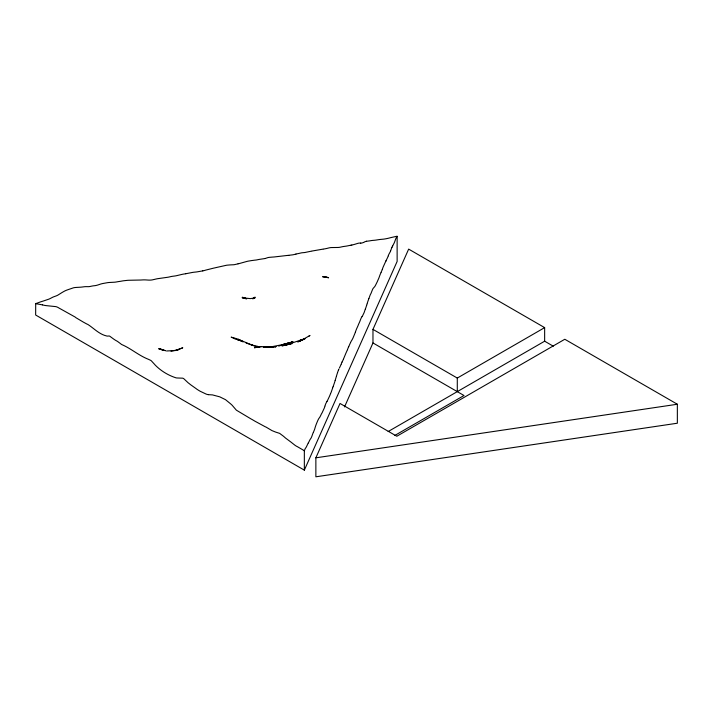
<?xml version="1.0" encoding="UTF-8"?>
<svg xmlns="http://www.w3.org/2000/svg" width="713" height="713" viewBox="0 0 713 713"><rect width="100%" height="100%" fill="white"/><g stroke="black" fill="none" stroke-linecap="round" stroke-linejoin="round"><path stroke-width="1.07" d="M335.181 380.403L336.197 376.954M335.146 380.519L334.95 381.214A19.162 3.895 -81.6 0 1 334.54 382.533L333.167 386.535M325.021 405.849L325.422 404.574A9.011 1.827 -81.6 0 1 326.055 403.139L327.009 401.357M336.331 376.509L336.75 375.1A24.295 4.929 -81.6 0 1 337.196 373.683L337.525 372.685M324.914 406.232L324.745 406.793A8.333 1.693 -81.6 0 1 324.219 408.237L322.927 411A27.352 5.552 -81.6 0 0 322.713 411.481L322.374 412.248A11.568 2.344 -81.6 0 1 322.089 412.809A15.927 3.235 -81.6 0 1 321.857 413.219L321.697 413.469A13.012 2.638 -81.6 0 0 321.34 414.093L320.779 415.305A25.793 5.241 -81.6 0 1 320.431 416L319.834 417.132A11.863 2.406 -81.6 0 1 319.415 417.756L319.085 418.157A13.877 2.816 -81.6 0 0 318.39 419.315L317.953 420.198A24.625 5 -81.6 0 0 317.392 421.454L316.634 423.299A24.492 4.973 -81.6 0 0 315.084 427.675L314.736 428.923A11.435 2.326 -81.6 0 1 314.549 429.511L313.363 432.399M367.159 303.649L367.436 302.74A30.329 6.159 -81.6 0 1 367.65 302.071A17.513 3.556 -81.6 0 1 367.908 301.278L368.461 299.727M367.026 304.103L366.883 304.549A34.812 7.068 -81.6 0 1 366.678 305.217M366.634 305.333L365.938 307.455A22.852 4.643 -81.6 0 1 365.511 308.649L365.368 309.023M337.57 372.543L337.864 371.678A14.483 2.941 -81.6 0 1 338.523 369.913M382.311 269.434L382.783 268.008A8.271 1.676 -81.6 0 1 382.988 267.455L383.068 267.259A14.554 2.95 -81.6 0 1 383.166 267.01L384.726 263.543A28.458 5.775 -81.6 0 0 385.02 262.91L385.974 260.869M333.096 386.74L332.677 387.925M368.96 298.346L370.145 295.084A8.601 1.747 -81.6 0 1 370.395 294.531L370.903 293.587A8.672 1.756 -81.6 0 0 371.223 292.883L371.705 291.608A22.896 4.643 -81.6 0 1 372.124 290.539L372.311 290.102A32.459 6.586 -81.6 0 1 373.024 288.551L374.503 286.849A9.403 1.907 -81.6 0 0 374.976 286.225A20.704 4.207 -81.6 0 0 375.243 285.761L375.787 284.737A31.39 6.372 -81.6 0 0 376.027 284.255L377.115 282.045A17.87 3.627 -81.6 0 0 377.382 281.466L377.926 280.191A31.497 6.39 -81.6 0 1 378.22 279.514L378.532 278.828A29.857 6.06 -81.6 0 0 378.719 278.418A14.224 2.888 -81.6 0 0 378.959 277.82L379.886 275.227A11.23 2.282 -81.6 0 1 380.243 274.327L380.573 273.587A15.312 3.11 -81.6 0 0 380.831 272.972A17.575 3.565 -81.6 0 0 380.929 272.722L381.027 272.482M355.43 331.973L355.68 331.26A25.205 5.116 -81.6 0 1 356.518 329.049L356.598 328.862A43.662 8.868 -81.6 0 1 356.937 328.096L357.712 326.402A16.141 3.28 -81.6 0 0 358.024 325.672L358.487 324.495A15.793 3.208 -81.6 0 1 358.862 323.604L359.352 322.561A18.796 3.815 -81.6 0 0 359.842 321.429L360.413 319.914A27.798 5.642 -81.6 0 1 360.983 318.497L361.063 318.319A11.515 2.335 -81.6 0 1 361.66 317.16L361.999 316.706M368.888 298.533L368.523 299.576M355.377 332.115L355.074 332.962A22.361 4.536 -81.6 0 1 354.735 333.844L353.033 337.953A30.739 6.239 -81.6 0 1 352.721 338.577L352.258 339.468A28.262 5.74 -81.6 0 1 351.883 340.128L351.313 341.055A16.016 3.253 -81.6 0 0 351.019 341.598L350.662 342.347M185.728 273.747L184.061 274.006A25.472 20.142 -24 0 0 182.127 274.362L176.904 275.601A19.732 15.606 -24 0 1 174.792 276.002L172.109 276.35A16.408 12.977 -24 0 0 171.156 276.528L169.614 276.885A21.657 17.121 -24 0 1 167.626 277.277L158.01 278.64A19.206 15.187 -24 0 0 156.521 278.908L152.537 279.835A13.975 11.052 -24 0 1 150.844 280.066A17.629 13.939 -24 0 1 148.518 280.093A28.529 22.566 -24 0 1 147.876 280.057L146.031 279.933A25.026 19.795 -24 0 0 142.992 279.897L141.005 280.013A28.85 22.816 -24 0 1 139.695 280.049L128.652 280.271A18.814 14.884 -24 0 0 127.369 280.352L124.142 280.708A24.215 19.153 -24 0 0 122.431 280.949L121.255 281.163A33.6 26.568 -24 0 1 120.203 281.341L118.643 281.564A24.456 19.34 -24 0 0 117.788 281.706L116.558 281.929A17.665 13.975 -24 0 1 114.641 282.196L109.009 282.5A17.763 14.046 -24 0 0 107.538 282.669L103.135 283.462A26.666 21.087 -24 0 0 102.119 283.667A17.994 14.224 -24 0 0 100.025 284.264L98.483 284.781A16.31 12.905 -24 0 1 95.007 285.655L93.35 285.833A18.725 14.813 -24 0 0 91.514 286.163L90.738 286.332A22.379 17.7 -24 0 1 90.15 286.457A9.207 7.282 -24 0 1 88.43 286.671L86.157 286.644A14.412 11.399 -24 0 0 84.651 286.706L82.592 286.965A31.586 24.982 -24 0 1 80.141 287.214L76.389 287.428A16.907 13.378 -24 0 0 73.599 287.767L67.86 289.728A21.025 16.631 -24 0 0 64.526 291.1L62.334 292.348A30.285 23.948 -24 0 0 61.666 292.758L57.86 295.137A11.622 9.189 -24 0 1 56.461 295.797L53.368 296.938A11.256 8.904 -24 0 0 52.798 297.187L50.391 298.435A13.957 11.043 -24 0 1 48.564 299.246L43.573 300.931A41.889 33.128 -24 0 1 42.709 301.216L41.096 301.715A24.394 19.296 -24 0 0 39.295 302.339L36.942 303.221A5.686 4.492 -24 0 1 35.695 303.497L35.65 315.012L304.344 470.143L304.344 450.794L304.923 449.279A9.617 1.952 -81.6 0 1 305.494 448.219L305.815 447.782A17.46 3.547 -81.6 0 0 306.082 447.39A12.068 2.451 -81.6 0 0 306.545 446.534L308.141 443.201M332.606 388.113L331.581 391.072A16.167 3.28 -81.6 0 1 331.046 392.533L330.77 393.175M341.206 364.102L341.536 363.22A13.235 2.683 -81.6 0 1 342.071 362.017M341.081 364.459L339.958 366.892A18.832 3.823 -81.6 0 0 339.611 367.569L339.45 367.926M388.255 255.842L388.309 255.717A14.073 2.861 -81.6 0 1 388.817 254.398L390.154 251.956A9.376 1.898 -81.6 0 0 390.537 251.119M388.166 256.101L387.917 256.778A9.242 1.872 -81.6 0 1 387.533 257.66L386.384 260.013A31.176 6.328 -81.6 0 1 386.116 260.584L385.831 261.163M365.341 309.094L365.109 309.7A14.928 3.03 -81.6 0 0 364.771 310.654L364.272 312.169A10.677 2.166 -81.6 0 1 363.675 313.533L363.425 314.032A20.16 4.091 -81.6 0 0 363.167 314.549L362.641 315.681A10.686 2.166 -81.6 0 1 362.222 316.394L362.052 316.625M381.125 272.223L381.223 271.974A11.684 2.371 -81.6 0 1 381.571 271.163L381.901 270.459A7.852 1.595 -81.6 0 0 382.311 269.434M347.463 349.682L347.525 349.522A19.973 4.055 -81.6 0 0 347.721 348.996L347.882 348.559A15.445 3.137 -81.6 0 1 348.087 348.033A12.308 2.495 -81.6 0 1 348.336 347.454L348.666 346.759M390.537 251.119L391.33 248.873A11.497 2.335 -81.6 0 1 391.963 247.259M343.568 358.826L345.261 354.753A16.399 3.333 -81.6 0 0 345.707 353.648L347.4 349.842M343.354 359.325L343.211 359.655A23.716 4.813 -81.6 0 1 342.659 360.858L342.071 362.008M330.591 393.603L330.502 393.808A31.773 6.453 -81.6 0 0 330.262 394.396L329.771 395.581A17.379 3.529 -81.6 0 1 329.272 396.722L327.864 399.717A12.522 2.54 -81.6 0 1 327.588 400.305L327.026 401.321M338.523 369.931L338.951 368.978M304.344 470.143L397.132 261.439L397.132 236.199L390.287 237.741A31.319 24.768 -24 0 1 388.674 238.178L387.658 238.409A55.159 43.618 -24 0 1 385.635 238.819L384.218 239.051A23.467 18.565 -24 0 1 383.674 239.131L380.181 239.461A33.092 26.176 -24 0 0 378.042 239.755L376.419 240.014A26.256 20.766 -24 0 1 374.378 240.272L372.926 240.388A20.971 16.586 -24 0 0 371.411 240.566L369.94 240.816A21.871 17.29 -24 0 1 368.879 240.976L366.58 241.261M315.868 457.817L340.03 403.46L396.82 436.249L564.803 339.263L677.35 404.244L677.35 423.219L315.868 476.801L315.868 457.817L677.35 404.244M344.539 406.891L372.97 342.953L372.97 329.379L408.656 249.113L544.643 327.624L544.643 341.197L388.175 431.534M350.457 342.784L349.958 343.835A23.039 4.679 -81.6 0 0 349.816 344.138A26.443 5.365 -81.6 0 0 349.575 344.682L348.969 346.099A17.344 3.52 -81.6 0 1 348.71 346.67M313.283 432.559L313.016 433.13A10.338 2.094 -81.6 0 0 312.615 434.146L312.178 435.402A16.889 3.431 -81.6 0 1 312 435.91L311.902 436.178A16.952 3.44 -81.6 0 1 311.572 436.989L311.251 437.711A8.431 1.711 -81.6 0 1 310.948 438.263L310.262 439.235A10.597 2.148 -81.6 0 0 309.986 439.707A20.401 4.144 -81.6 0 0 309.79 440.099L308.889 441.908A25.748 5.232 -81.6 0 1 308.337 442.889L308.274 442.987M391.963 247.295L392.631 246.056M392.694 245.94L393.184 244.898A21.836 4.43 -81.6 0 1 393.54 244.194L394.244 242.839A11.542 2.344 -81.6 0 0 394.592 242.019L395.715 238.917A8.975 1.818 -81.6 0 1 395.982 238.294L396.981 236.475M253.097 298.631L255.12 297.161L252.785 298.863M309.023 336.117L309.986 335.449L299.727 341.322M372.97 329.379L457.291 378.059L544.643 327.624M394.895 435.411L464.011 395.51L372.97 342.953M303.961 339.094L304.451 338.853L301.661 340.056L304.692 338.755L285.86 345.083L291.412 343.488L281.902 345.841L283.738 345.591M254.086 297.9L253.053 298.408L255.013 297.945L250.29 298.604L242.153 297.758L246.689 298.934M364.093 242.135L364.352 242.01A8.574 6.782 -24 0 1 366.553 241.226M265.396 258.436L267.58 257.696A8.048 6.364 -24 0 1 268.81 257.42L269.3 257.357A20.73 16.39 -24 0 1 269.924 257.295L272.473 257.081A40.356 31.916 -24 0 1 273.944 256.992L286.991 255.486M278.694 346.099L282.517 344.905M297.758 342.008L298.747 341.696M256.609 347.222L254.532 347.819C260.682 344.744 267.402 348.55 273.774 346.554L268.712 347.302L288.204 343.541L284.442 344.156L292.268 342.035L281.501 344.887L292.758 342.035L283.471 344.611M284.656 345.466L286.528 344.932M265.147 258.516L260.405 259.229A23.039 18.217 -24 0 0 258.329 259.585L256.555 259.951A13.476 10.659 -24 0 1 254.969 260.129L251.012 260.655A25.035 19.795 -24 0 1 250.005 260.842L248.302 261.118A16.809 13.297 -24 0 0 246.288 261.6L239.809 263.4A31.007 24.518 -24 0 1 239.051 263.596L238.071 263.837M302.152 339.86L299.389 340.618L302.401 339.798M295.966 254.06L295.039 254.309A22.299 17.638 -24 0 1 293.872 254.603A16.265 12.861 -24 0 1 292.49 254.862L289.077 255.272M292.116 343.621L287.464 344.664M237.937 263.863L234.265 264.683A8.485 6.711 -24 0 1 233.695 264.746L231.743 264.835A31.559 24.964 -24 0 0 230.29 264.906L227.269 265.156A12.602 9.964 -24 0 0 226.262 265.307L215.558 267.696A28.467 22.513 -24 0 1 213.686 268.115L205.709 270.111A20.142 15.927 -24 0 1 202.777 270.887M171.022 351.197L178.607 349.602L176.886 350.065L182.778 347.792L175.193 350.582L166.503 350.974M312.178 251.012L322.9 249.149M351.776 245.04L350.814 245.219M311.634 251.119L306.118 252.242A22.032 17.424 -24 0 1 305.476 252.384L305.262 252.429A9.929 7.852 -24 0 1 304.344 252.571L302.241 252.75A10.392 8.217 -24 0 0 301.073 252.937L299.549 253.293A24.902 19.697 -24 0 1 298.453 253.543L297.161 253.792A19.224 15.205 -24 0 0 295.966 254.06M202.777 270.878L197.029 271.876A26.729 21.14 -24 0 1 195.487 272.063L193.633 272.259A17.7 14.002 -24 0 0 192.43 272.446L185.781 273.739M275.325 346.785L275.94 346.67L270.806 347.053L275.94 346.67M350.546 245.272L347.267 245.94A24.857 19.661 -24 0 1 346.063 246.145L344.477 246.368A26.336 20.829 -24 0 0 342.062 246.778L340.146 247.206A12.682 10.035 -24 0 1 338.47 247.438A16.016 12.665 -24 0 1 337.641 247.473L331.527 247.554A11.791 9.322 -24 0 0 328.693 247.972L327.035 248.391A31.577 24.973 -24 0 1 324.228 248.944L323.354 249.087M263.881 347.427L269.505 346.661L263.266 347.178M287.107 255.468L288.792 255.299M360.725 243.044L360.038 243.062A11.693 9.251 -24 0 0 359.102 243.115A6.863 5.428 -24 0 0 357.971 243.32L356.322 243.819A33.582 26.559 -24 0 1 351.785 245.049M261.208 346.776L258.409 346.732L251.252 344.762L252.616 345.324L237.884 339.138L242.153 341.188M270.468 347.338L272.509 347.418M208.454 394.663L211.627 394.859A24.037 13.877 60 0 0 212.376 394.877L219.818 396.856A21.845 12.611 60 0 0 220.558 397.239L225.504 399.663L229.702 403.095A22.78 13.146 60 0 1 232.171 405.278L236.368 410.171L251.466 419.199A12.602 7.273 60 0 1 252.206 419.565L255.183 421.338A15.454 8.921 60 0 0 255.922 421.722L265.316 426.811A9.848 5.686 60 0 1 266.047 427.087L271.261 430.18A10.089 5.829 60 0 0 271.992 430.607L274.951 431.811A33.752 19.483 60 0 1 275.699 432.105L279.639 433.37L283.114 435.964A28.03 16.185 60 0 1 285.343 437.907L291.038 442.149A28.012 16.167 60 0 0 291.786 442.746L294.995 445.269A13.609 7.861 60 0 0 297.232 446.588L302.972 449.921A16.693 9.634 60 0 1 304.344 450.794M324.593 277.009L327.597 277.509L322.615 276.724L325.262 277.107M259.728 346.901L256.778 346.322L259.782 346.973M258.694 346.883L257.197 346.527L258.569 346.892M42.486 304.87L36.051 303.72A4.002 2.308 60 0 1 35.65 303.497M237.277 339.584L238.267 339.896M256.921 346.875L246.065 342.98M239.256 340.288L237.188 339.441L243.231 341.83L236.101 338.559L231.155 337.142L236.253 339.201M234.212 338.452L235.201 338.898M544.643 341.197L553.279 346.188M457.291 378.059L457.291 391.633M42.486 304.852A35.917 20.739 60 0 0 46.193 305.627L55.837 306.626A12.148 7.014 60 0 1 58.065 307.49L59.544 308.373A15.543 8.975 60 0 0 60.284 308.765L75.123 317.035A6.257 3.61 60 0 1 75.872 317.668L83.278 322.071A31.568 18.226 60 0 1 84.027 322.49L86.995 324.103A10.276 5.936 60 0 0 87.735 324.37C93.982 328.345 99.16 334.308 106.79 336.01A5.053 2.914 60 0 0 107.529 336.099L109.009 336.001A3.529 2.041 60 0 1 109.749 336.197L112.948 338.541A30.329 17.513 60 0 0 117.413 341.331L120.88 343.916A6.479 3.743 60 0 0 121.62 344.495C131.023 348.47 138.732 355.52 148.322 359.263A26.167 15.107 60 0 0 149.07 359.602L150.586 360.315A5.998 3.458 60 0 1 151.325 360.814L154.507 364.272A19.465 11.239 60 0 0 155.247 365.118C160.88 370.912 168.42 375.439 176.031 377.845A43.618 25.178 60 0 1 176.771 377.97L182.697 378.175A4.438 2.567 60 0 1 183.945 378.844L188.152 382.81A30.08 17.362 60 0 1 190.362 384.548L196.066 388.594A13.378 7.727 60 0 0 196.797 389.155L198.544 390.287A30.677 17.709 60 0 0 200.505 391.41L205.959 393.995A13.957 8.057 60 0 0 208.454 394.654M363.719 242.384A7.192 5.695 -24 0 1 360.716 243.151M305.271 338.523L301.537 340.27L305.271 338.523M300.538 340.6L299.558 341.046L303.301 339.415L300.538 340.6M290.485 342.57L289.995 342.703L293.248 342.071L290.485 342.57M165.487 350.68L158.821 348.791L165.487 350.68M327.24 277.437L326.251 277.197L328.586 277.767L327.24 277.437M244.309 297.811L242.34 297.285L245.691 298.373L244.309 297.811M162.947 350.065L159.596 348.693L162.947 350.065"/></g></svg>
